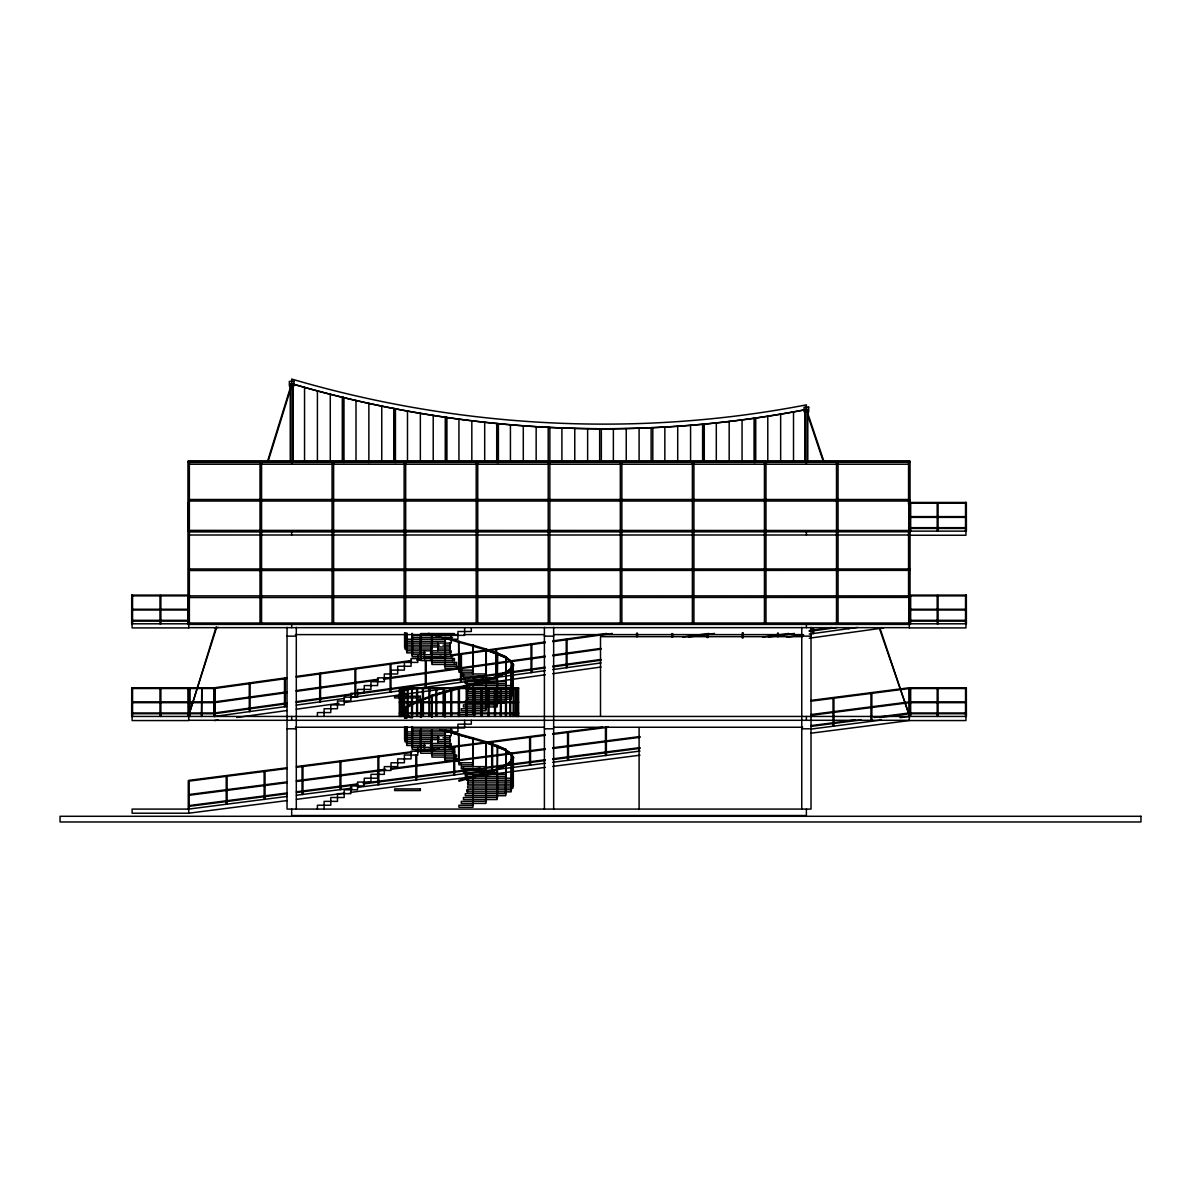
<?xml version="1.0" encoding="UTF-8"?>
<svg xmlns="http://www.w3.org/2000/svg" width="1201" height="1201" viewBox="0 0 1201 1201"><rect width="100%" height="100%" fill="white"/><g stroke="black" fill="none" stroke-linecap="round" stroke-linejoin="round"><path stroke-width="1.5" d="M406.313 707.869L421.161 700.153L432.3 696.295L432.105 695.424L411.718 703.14L406.283 706.999L404.482 711.728L406.283 715.586L406.313 714.715M513.428 665.399L513.458 664.543L512.572 665.399L513.458 665.399L511.581 661.541L505.381 656.812L510.695 661.541L512.542 665.399L510.725 669.272L505.381 673.13L510.695 668.402L512.542 664.543L510.725 660.67L513.458 664.543L511.626 669.272L505.381 673.13M506.221 656.812L505.291 657.683L505.471 656.812L496.884 652.954L485.789 649.095L485.699 649.966L497.349 653.824L497.544 652.954L485.789 649.095L485.609 649.966L506.041 657.683L511.521 661.541L505.381 656.812M512.542 665.399L512.572 664.543M513.428 758.056L513.458 757.185L512.572 758.056L513.458 758.056L511.581 754.198L505.381 749.469L510.695 754.198L512.542 758.056L510.725 761.914L505.381 765.773L510.695 761.044L512.542 757.185L510.725 753.327L513.458 757.185L511.626 761.914L505.381 765.773M486.15 742.608L497.349 746.467L497.544 745.611L485.789 741.738L485.609 742.608L506.041 750.34L511.521 754.198L505.381 749.469M512.542 758.056L512.572 757.185M406.283 715.586L406.373 714.715M510.695 661.541L510.785 660.67M511.521 661.541L511.626 660.67M506.041 750.34L506.191 749.469L496.884 745.611L496.734 746.467L505.321 750.34L506.221 749.469M510.695 754.198L510.785 753.327M511.521 754.198L511.626 753.327M505.321 657.683L496.734 653.824L496.884 652.954L506.191 656.812L506.041 657.683M497.454 653.824L497.604 652.954M497.454 746.467L497.604 745.611M505.321 750.34L505.471 749.469L496.884 745.611L496.794 746.467M428.367 633.422L431.564 634.518L432.3 633.648L432.105 634.518L428.907 633.422M486.15 649.966L486.345 649.095M496.794 653.824L496.989 652.954M431.654 634.518L431.865 633.648M444.685 638.377L445.241 637.521M444.685 731.034L445.241 730.163M472.879 645.237L472.654 646.108L486.045 649.966L486.255 649.095L473.224 645.237L472.654 646.108L472.999 645.237L445.136 637.521L444.91 638.377L472.879 646.108L473.119 645.237M472.879 737.879L486.255 741.738L486.045 742.608L472.654 738.75L473.224 737.879L472.654 738.75L451.786 732.955M472.759 738.75L472.999 737.879L445.136 730.163L444.91 731.034L472.879 738.75L473.119 737.879M216.105 627.102L188.437 716.351L216.69 627.282M267.583 461.109L291.378 384.365M268.168 461.289L291.408 386.332M404.452 710.857L406.283 706.999L412.513 703.14L406.373 707.869L406.283 706.999M405.953 709.581L407.124 706.999M406.569 714.31L405.337 711.728L406.599 709.16M511.626 669.272L510.695 668.402L511.626 669.272L513.428 664.543M511.626 761.914L510.695 761.044L511.626 761.914L513.428 757.185M432.3 696.295L431.564 695.424L497.544 676.989L497.349 676.118L485.609 679.976L485.789 680.847L496.989 676.989L496.734 676.118L506.041 672.26L511.521 668.402M472.879 777.362L486.255 773.489L486.045 772.633L472.999 776.492L473.224 777.362L472.654 776.492L497.544 769.631L497.349 768.76L485.609 772.633L485.789 773.489L496.989 769.631L496.734 768.76L506.041 764.902L511.521 761.044M413.865 702.495L419.584 699.928M472.879 684.705L486.255 680.847L486.045 679.976L472.999 683.834L473.224 684.705L472.654 683.834L473.119 684.705L431.865 696.295L411.868 704.011L411.718 703.14L412.574 704.011M505.321 672.26L496.734 676.118L496.989 676.989L506.191 673.13L505.291 672.26L505.471 673.13L496.884 676.989M505.321 764.902L496.734 768.76L496.989 769.631L506.191 765.773L505.291 764.902L505.471 765.773L496.884 769.631M445.031 691.566L445.241 692.422L445.031 691.566L432 695.424L432.21 696.295M444.91 691.566L472.879 683.834M472.879 776.492L458.782 780.35L459.007 781.22L473.119 777.362L472.759 776.492M806.381 409.496C635.99 442.493 458.046 432.6 291.678 383.674L291.678 379.036C458.046 427.976 635.99 437.855 806.381 404.857L806.381 409.496C635.99 442.478 458.046 432.585 291.678 383.674M214.469 627.913L218.177 627.402M286.904 677.709L214.424 687.753L131.72 687.753L131.66 716.442L966.4 716.442L966.34 687.753L908.947 687.753L908.947 688.518L966.34 688.518M296.197 676.433L411.433 660.475M417.017 659.694L420.74 659.184M424.448 658.673L441.172 656.346M450.465 655.07L545.269 641.935M552.7 640.914L606.595 633.452M286.994 678.475L214.514 688.518L131.72 688.518M296.287 677.199L411.538 661.241M417.107 660.46L420.83 659.95M430.123 658.658L446.847 656.346M452.417 655.581L545.359 642.7M552.79 641.679L612.27 633.437M286.904 691.866L214.424 701.909L131.72 701.894M296.197 690.575L377.985 679.256M383.554 678.49L545.269 656.091M552.7 655.07L601.025 648.375M682.814 637.055L708.83 633.452M286.994 692.632L214.514 702.675L131.72 702.675M296.287 691.341L378.075 680.021M383.644 679.256L545.359 656.857M552.79 655.836L601.116 649.14M688.473 637.04L714.505 633.437M286.904 702.93L214.424 712.974L131.72 712.974M296.197 701.654L463.481 678.49M467.204 677.965L545.269 667.155M552.7 666.135L601.025 659.439M762.725 637.055L788.757 633.452M809.204 630.615L831.497 627.523M286.994 703.696L214.514 713.739L131.72 713.739M296.287 702.42L352.058 694.688M357.628 693.923L463.571 679.256M472.864 677.965L545.359 667.921M552.79 666.9L601.116 660.205M768.4 637.04L794.416 633.437M809.294 631.381L837.172 627.523M214.469 716.442L286.949 706.398M296.242 705.122L344.567 698.427M350.152 697.661L398.477 690.965M402.185 690.455L483.973 679.12M493.266 677.844L545.314 670.638M552.745 669.603L601.07 662.907M786.94 637.176L803.664 634.864M809.249 634.083L857.574 627.402M214.469 720.555L218.177 720.045M236.762 717.477L286.949 710.527M296.242 709.236L338.997 703.321M344.567 702.54L398.477 695.079M402.185 694.568L545.314 674.752M552.745 673.716L601.07 667.035M809.249 638.211L883.591 627.913M287.114 767.739L188.677 780.395L188.782 781.16L287.204 768.505M296.392 766.553L411.553 751.751M415.261 751.271L433.831 748.884M443.124 747.683L545.269 734.547M552.7 733.601L602.842 727.145M810.84 700.408L909.277 687.753L909.382 688.518L810.945 701.174M296.497 767.319L411.643 752.517M417.212 751.796L439.506 748.929M448.784 747.728L545.359 735.312M552.79 734.366L608.502 727.205M287.114 781.896L188.677 794.552L188.782 795.317L287.204 782.662M296.392 780.71L385.551 769.24M391.121 768.52L450.54 760.879M457.971 759.933L545.269 748.703M552.7 747.758L639.983 736.528M810.84 714.565L909.277 701.909L909.382 702.675L810.945 715.331M296.497 781.476L385.641 770.006M391.211 769.286L545.359 749.469M552.79 748.523L640.088 737.294M287.114 792.96L188.677 805.616L188.782 806.381L287.204 793.726M296.392 791.774L357.688 783.893M363.257 783.172L480.265 768.13M485.835 767.409L545.269 759.768M552.7 758.822L639.983 747.592M810.84 725.629L855.427 719.894M873.998 717.507L909.277 712.974L909.382 713.739L879.657 717.552M296.497 792.54L357.778 784.658M363.363 783.938L545.359 760.533M552.79 759.587L640.088 748.358M810.945 726.395L861.087 719.939M287.159 796.428L188.722 809.084L188.722 813.212L132.11 813.212L132.11 809.084L189.173 809.084L189.173 780.785L188.272 780.785L188.272 809.084M296.452 795.242L352.163 788.081M357.733 787.361L545.314 763.251M552.745 762.29L640.028 751.06M810.9 729.097L881.474 720.03M900.044 717.643L909.322 716.442L909.322 720.555L810.9 733.21M188.722 813.212L287.159 800.557M296.452 799.356L344.732 793.155M350.302 792.435L545.314 767.364M552.745 766.403L640.028 755.189M910.103 461.664L187.957 461.664L187.957 623.799M909.968 462.295L188.722 462.43L188.722 460.884L909.322 460.884L909.322 627.913L965.949 627.913L965.949 623.799M188.722 464.232L909.322 464.232M909.322 499.496L188.722 499.496L188.722 501.027L909.322 501.027M909.968 499.616L908.692 499.616L908.692 500.907L909.968 500.907M965.499 502.829L966.4 502.829M966.34 503.219L908.947 503.219L908.947 502.453L966.34 502.453L966.4 531.142L188.272 531.142L188.272 502.829L189.173 502.829L189.173 531.142M966.34 516.61L908.947 516.61L908.947 517.376L966.34 517.376M966.34 527.674L908.947 527.674L908.947 528.44L966.34 528.44M909.968 530.497L188.722 530.377L188.722 531.923L909.968 531.788M188.722 535L909.322 535M909.322 535.256L965.949 535.256L965.949 531.142M909.322 568.974L188.722 568.974L188.722 570.52L909.968 570.385M909.968 569.109L908.692 569.109L908.692 570.385M188.722 595.095L131.72 595.095L131.66 623.799L966.4 623.799L966.34 595.095L908.947 595.095L908.947 595.876M131.66 595.486L132.56 595.486L132.56 623.799M965.499 595.486L966.4 595.486M131.72 595.876L966.34 595.876M908.692 596.131L909.968 596.131M909.968 597.407L188.722 597.543L188.722 595.996M131.72 609.252L188.722 609.252M966.34 609.252L908.947 609.252L908.947 610.018L966.34 610.018M131.72 610.018L188.722 610.018M131.72 620.317L188.722 620.317M966.34 620.317L908.947 620.317L908.947 621.097L966.34 621.097M131.72 621.097L188.722 621.097M909.322 623.019L188.722 623.019L188.722 627.913L132.11 627.913L132.11 623.799M188.092 623.154L189.368 623.154M908.692 623.154L909.968 623.154M188.722 627.658L909.322 627.658M847.951 628.663L848.792 628.663M420.74 633.573L454.443 633.573M295.416 634.608L458.257 634.608M463.871 634.608L544.353 634.608M553.706 634.608L802.643 634.608M287.039 636.14L296.302 636.14M544.398 636.14L553.661 636.14M801.758 636.14L811.02 636.14M802.643 636.665L600.5 636.665L600.5 716.442M452.582 637.431L412.153 637.431L412.153 635.374L464.622 635.374L464.622 627.658M445.286 637.941L444.64 666.255L458.947 666.255L458.947 668.311L444.97 668.311L444.97 666.255M445.586 641.289L406.749 641.289L406.749 639.232L457.926 639.232L457.926 631.516L471.302 631.516L471.302 627.658M439.371 645.147L404.902 645.147L404.902 643.09L451.231 643.09L451.231 635.374M443.004 645.147L450.255 645.147L450.255 643.09M432.12 649.02L404.902 649.02L404.902 646.949M437.569 649.02L450.255 649.02L450.255 646.949L404.587 646.949L404.587 632.807M425.154 652.879L406.749 652.879L406.749 650.822M430.318 652.879L451.156 652.879L451.156 650.822L406.433 650.822L406.433 633.122M419.014 656.737L412.153 656.737L412.153 654.68M422.617 656.737L452.582 656.737L452.582 654.68L411.823 654.68L411.823 633.437M485.609 679.976L486.345 680.847M466.754 687.618L511.161 687.618L511.161 685.561L466.754 685.561L466.649 688.518M131.66 688.128L132.56 688.128L132.56 716.442M399.317 688.128L400.714 688.128M401.329 688.128L402.23 688.128M403.821 688.128L404.722 688.128M408.145 688.128L407.244 688.128L407.079 718.048M411.538 688.128L412.438 688.128M500.352 688.128L501.252 688.128M505.471 688.128L506.372 688.128L506.372 716.442M513.187 688.128L514.088 688.128L514.088 716.442M515.679 688.128L516.58 688.128M517.196 688.128L518.592 688.128L518.592 716.442M965.499 688.128L966.4 688.128M399.378 688.518L518.532 688.518L518.532 687.753L399.378 687.753L399.317 716.442M513.322 693.277L467.654 693.277L467.654 695.334L512.992 695.334L512.992 693.277M432.105 695.424L431.865 696.295M420.305 699.282L420.56 700.153M399.378 701.894L518.532 701.894L518.532 702.675L399.378 702.675M966.34 701.894L908.947 701.894L908.947 702.675L966.34 702.675M412.468 703.576L411.823 717.733M407.079 707.434L406.433 718.048M404.452 711.728L405.368 711.728M399.378 712.974L458.977 712.974M966.34 712.974L908.947 712.974L908.947 713.739L966.34 713.739M399.378 713.739L458.977 713.739M188.722 720.3L909.322 720.3M909.322 720.555L965.949 720.555L965.949 716.442M295.416 727.251L544.353 727.251M553.706 727.251L802.643 727.251M287.039 728.797L296.302 728.797M544.398 728.797L553.661 728.797M801.758 728.797L811.02 728.797M452.582 730.088L412.153 730.088L412.153 728.016L464.622 728.016L464.622 720.3M445.286 730.598L444.64 758.912L458.947 758.912L458.947 760.969L444.97 760.969L444.97 758.912M445.586 733.946L406.749 733.946L406.749 731.889L457.926 731.889L457.926 724.158L471.302 724.158L471.302 720.3M439.371 737.804L404.902 737.804L404.902 735.748L451.231 735.748L451.231 728.016M443.004 737.804L450.255 737.804L450.255 735.748M432.12 741.663L404.902 741.663L404.902 739.606M437.569 741.663L450.255 741.663L450.255 739.606L404.587 739.606L404.587 727.221M425.154 745.521L406.749 745.521L406.749 743.464M430.318 745.521L451.156 745.521L451.156 743.464L406.433 743.464L406.433 726.89M419.014 749.379L412.153 749.379L412.153 747.322M422.617 749.379L452.582 749.379L452.582 747.322L411.823 747.322L411.823 726.575M440.362 636.065L432.21 633.648L432 634.518L436.879 635.975M435.122 634.623L440.016 636.065M439.791 636.935L445.031 638.377M439.791 729.577L445.031 731.034M407.214 714.715L411.267 717.613M407.724 715.691L410.427 717.613M407.124 715.586L409.826 717.522M807.868 413.624L823.931 461.424M879.868 627.838L909.622 716.336L879.282 628.033M807.883 415.591L823.346 461.619M458.782 687.693L459.127 688.563M444.79 691.566L445.136 692.422M486.15 772.633L486.345 773.489M420.92 699.282L421.101 700.153M497.454 676.118L497.604 676.989M497.454 768.76L497.604 769.631M510.695 668.402L510.785 669.272M506.131 672.26L506.221 673.13M510.695 761.044L510.785 761.914M506.131 764.902L506.221 765.773M411.688 703.14L411.778 704.011M965.949 502.453L965.949 503.219M965.949 516.61L965.949 517.376M965.949 527.674L965.949 528.44M965.949 595.095L965.949 595.876M965.949 609.252L965.949 610.018M965.949 620.317L965.949 621.097M965.949 687.753L965.949 688.518M965.949 701.894L965.949 702.675M965.949 712.974L965.949 713.739M965.559 502.453L965.499 531.142M965.559 595.095L965.499 623.799M965.559 687.753L965.499 716.442M938.086 531.142L938.086 502.829L937.185 502.829L937.185 531.142M938.086 623.799L938.086 595.486L937.185 595.486L937.185 623.799M938.086 716.442L938.086 688.128L937.185 688.128L937.185 716.442M910.673 531.142L910.673 502.829L908.872 502.829L908.692 531.788M910.673 623.799L910.673 595.486L908.872 595.486L908.692 624.43M910.673 716.442L910.673 688.128L908.872 688.128L908.872 716.442M909.712 502.453L909.773 531.142M909.712 595.095L909.773 623.799M909.712 687.753L909.773 716.442M909.322 687.753L909.322 688.518M909.322 701.894L909.322 702.675M909.322 712.974L909.322 713.739M908.692 462.295L908.692 461.019L909.968 461.019L909.968 624.43L188.092 624.43L188.272 595.486L189.173 595.486L189.173 623.799M908.557 461.664L908.557 504.525M908.557 530.617L908.557 595.846M838.043 461.664L838.043 623.799M836.497 461.664L836.497 623.799M813.572 628.243L813.572 633.543L812.747 633.543L812.747 628.243M811.02 627.327L811.02 809.084L287.039 809.084L287.039 627.327M807.808 461.89L807.808 409.496L804.97 409.496L804.97 461.89M807.222 409.496L807.222 461.89M806.381 461.664L806.381 464.232M806.381 531.142L806.381 535M806.381 623.799L806.381 627.658M806.381 716.442L806.381 720.3M806.381 809.084L806.381 815.524L291.678 815.524L291.678 809.084M805.556 409.496L805.556 461.89M801.758 627.327L801.758 809.084M793.516 411.853L793.516 462.175M780.65 414.075L780.65 462.385M778.353 633.107L778.353 636.65M777.527 633.107L777.527 636.65M767.784 416.131L767.784 462.505M765.983 461.664L765.983 623.799M764.437 461.664L764.437 623.799M755.744 462.46L755.744 417.903L754.078 418.143L754.078 462.61M754.919 418.023L754.919 462.535M743.149 632.687L743.149 637.986M742.308 632.687L742.308 637.986M742.053 419.78L742.053 462.46M729.172 421.371L729.172 462.31M716.306 422.812L716.306 462.04M707.929 634.023L707.929 637.566M707.089 634.023L707.089 637.566M704.281 460.959L704.281 424.013L702.6 424.163L702.6 461.064M703.441 424.088L703.441 461.004M693.923 461.664L693.923 623.799M692.376 461.664L692.376 623.799M690.575 425.229L690.575 462.385M677.709 426.205L677.709 461.8M672.71 633.588L672.71 637.13M671.869 633.588L671.869 637.13M664.844 427.016L664.844 462.355M652.804 460.914L652.804 427.646L651.137 427.721L651.137 460.974M639.097 428.202L639.097 461.89M639.097 727.566L639.097 809.084M637.491 633.152L637.491 636.695M636.65 633.152L636.65 636.695M626.231 428.562L626.231 462.13M621.863 461.664L621.863 623.799M620.317 461.664L620.317 623.799M613.366 428.757L613.366 462.265M606.37 727.145L606.37 755.459L605.469 755.459L605.469 727.145M601.341 462.31L601.341 428.817L599.659 428.802L599.659 462.295M587.634 428.712L587.634 462.235M574.769 428.442L574.769 462.055M561.903 428.036L561.903 461.785M553.661 627.327L553.661 809.084M549.803 623.799L549.863 427.511L548.196 427.421L548.256 623.799M544.398 627.327L544.398 809.084M536.156 426.745L536.156 462.16M523.291 425.86L523.291 460.959M518.021 687.753L518.096 716.442M517.766 687.753L517.691 716.442M517.256 687.753L517.196 716.442M516.505 687.753L516.58 716.442M515.754 687.753L515.679 716.442M514.013 687.753L513.983 688.518M513.983 701.894L513.983 702.675M513.983 712.974L513.983 713.739M513.187 716.442L513.322 664.964L512.677 693.277M512.992 785.934L512.992 787.991L467.654 787.991L467.654 785.934L513.322 785.934L513.322 757.621L512.677 785.934M511.161 693.277L511.161 695.334M511.161 697.135L511.161 699.192L466.754 699.192L466.754 697.135L511.476 697.135L511.476 661.105L510.83 697.135M511.161 785.934L511.161 787.991M511.161 789.793L511.161 791.849L466.754 791.849L466.754 789.793L511.476 789.793L511.476 753.763L510.83 789.793M510.665 716.442L510.665 688.128L509.764 688.128L509.764 716.442M510.425 424.839L510.425 462.13M510.53 687.753L510.56 688.518M510.56 701.894L510.53 702.675M510.53 712.974L510.56 713.739M509.87 687.753L509.9 688.518M509.9 701.894L509.87 702.675M509.87 712.974L509.9 713.739M506.206 687.753L506.237 688.518M506.206 701.894L506.237 702.675M506.206 712.974L506.206 713.739M505.591 687.753L505.621 688.518M505.756 697.135L505.756 699.192M505.756 700.994L505.756 703.065L465.327 703.065L465.327 700.994L506.086 700.994L506.086 657.247L505.471 716.442M505.591 712.974L505.621 713.739M505.756 789.793L505.756 791.849M505.756 793.651L505.756 795.708L465.327 795.708L465.327 793.651L506.086 793.651L506.086 749.904L505.441 793.651M501.252 716.442L501.102 687.753L501.057 688.518M501.057 701.894L501.057 702.675M501.057 712.974L501.057 713.739M500.517 687.753L500.352 716.442M498.4 462.625L498.4 423.728L496.719 423.563L496.719 462.52M497.559 423.653L497.559 462.565M497.169 681.703L497.169 683.759M497.169 700.994L497.169 703.065M497.169 704.867L497.169 706.924L463.451 706.924L463.451 704.867L497.484 704.867L497.484 653.389L496.854 704.867M497.169 774.345L497.169 776.401M497.169 793.651L497.169 795.708M497.169 797.509L497.169 799.566L463.451 799.566L463.451 797.509L497.484 797.509L497.484 746.031L496.854 797.509M496.613 677.439L496.613 649.125L495.788 649.125L495.788 677.439M495.443 716.442L495.443 688.128L494.542 688.128L494.542 716.442M495.202 687.753L495.247 688.518M495.202 701.894L495.247 702.675M495.247 712.974L495.202 713.739M494.767 687.753L494.737 688.518M494.737 701.894L494.767 702.675M494.767 712.974L494.737 713.739M489.002 716.442L489.002 688.128L488.101 688.128L488.101 716.442M488.762 687.753L488.717 688.518M488.762 701.894L488.717 702.675M488.762 712.974L488.717 713.739M488.372 687.753L488.342 688.518M488.342 701.894L488.372 702.675M488.342 712.974L488.372 713.739M486.3 677.844L486.3 649.531L485.654 677.844M486.3 770.487L486.3 742.173L485.654 770.487M485.97 704.867L485.97 706.924M485.97 708.725L485.97 710.782L461.289 710.782L461.289 708.725L486.3 708.725L486.3 680.412L485.654 708.725M485.97 797.509L485.97 799.566M485.97 801.367L485.97 803.424L461.289 803.424L461.289 801.367L486.3 801.367L486.3 773.054L485.654 801.367M484.694 422.302L484.694 461.709M482.051 716.442L482.051 688.128L481.151 688.128L481.151 716.442M481.736 687.753L481.781 688.518M481.781 701.894L481.736 702.675M481.736 712.974L481.781 713.739M481.481 687.753L481.436 688.518M481.436 701.894L481.481 702.675M481.436 712.974L481.481 713.739M477.743 461.664L477.743 623.799M476.196 461.664L476.196 623.799M474.725 716.442L474.725 688.128L473.825 688.128L473.825 716.442M474.395 687.753L474.35 688.518M474.35 701.894L474.395 702.675M474.35 712.974L474.395 713.739M474.155 687.753L474.2 688.518M474.155 701.894L474.2 702.675M473.269 673.971L473.269 645.673L472.624 673.971M473.269 766.628L473.269 738.315L472.624 766.628M472.939 708.725L472.939 710.782M472.939 712.583L472.939 714.64L458.947 714.64L458.947 712.583L473.269 712.583L473.269 684.27L472.624 712.583M472.939 801.367L472.939 803.424M472.939 805.225L472.939 807.282L458.947 807.282L458.947 805.225L473.269 805.225L473.269 776.927L472.624 805.225M471.828 420.815L471.828 461.95M467.955 689.419L467.955 691.476M467.955 782.061L467.955 784.133M467.654 685.561L467.654 687.618M467.654 697.135L467.654 699.192M467.654 778.203L467.654 780.26M467.654 789.793L467.654 791.849M467.129 716.442L467.129 688.128L466.228 688.128L466.228 716.442M466.754 681.703L466.754 683.759M466.754 700.994L466.754 703.065M466.754 774.345L466.754 776.401M465.327 677.844L465.327 679.901M465.327 770.487L465.327 772.543M463.451 673.971L463.451 676.043M463.451 766.628L463.451 768.685M461.289 670.113L461.289 672.17M461.289 762.77L461.289 764.827M459.398 716.442L459.398 688.128L458.497 688.128L458.497 716.442M459.277 670.113L458.632 641.814L458.632 670.113L472.939 670.113L472.939 672.17L458.947 672.17L458.947 670.113M459.277 688.128L459.277 716.442M459.277 762.77L458.632 734.457L458.632 762.77L472.939 762.77L472.939 764.827L458.947 764.827L458.947 762.77M458.947 419.164L458.947 462.085M458.932 687.753L458.932 688.518M458.977 701.894L458.977 702.675M458.632 688.128L458.632 716.442M456.62 666.255L456.62 668.311M456.62 758.912L456.62 760.969M454.443 662.397L454.443 664.453M454.443 755.039L454.443 757.11M452.582 658.538L452.582 660.595M452.582 751.18L452.582 753.237M451.681 716.442L451.681 688.128L450.78 688.128L450.78 716.442M451.306 687.753L451.306 688.518M451.306 701.894L451.306 702.675M451.306 712.974L451.306 713.739L451.156 712.974M451.156 654.68L451.156 656.737M451.156 687.753L451.201 688.518M451.156 701.894L451.201 702.675M451.156 747.322L451.156 749.379M450.255 650.822L450.255 652.879M450.255 743.464L450.255 745.521M449.94 643.09L449.94 645.147M449.94 646.949L449.94 649.02M449.94 735.748L449.94 737.804M449.94 739.606L449.94 741.663M446.922 462.205L446.922 417.483L445.256 417.242L445.256 462.055M446.081 417.363L446.081 462.13M445.286 645.027L445.286 666.255M445.286 716.757L445.286 691.986L444.64 716.757M445.286 737.669L445.286 758.912M444.97 662.397L444.97 664.453M444.97 755.039L444.97 757.11M444.085 716.442L444.085 688.128L443.184 688.128L443.184 716.442M443.754 687.753L443.559 688.518M443.754 701.894L443.709 702.675M443.559 712.974L443.754 713.739M443.514 687.753L443.514 688.518M443.514 701.894L443.514 702.675M443.514 712.974L443.514 713.739M437.855 643.09L437.855 650.822M437.855 735.748L437.855 743.464M436.759 716.442L436.759 688.128L435.858 688.128L435.858 716.442M436.428 687.753L436.473 688.518M436.473 701.894L436.428 702.675M436.473 712.974L436.473 713.739M436.173 687.753L436.128 688.518M436.128 701.894L436.173 702.675M436.128 712.974L436.173 713.739M433.216 415.396L433.216 462.07M432.255 648.24L431.609 634.083L431.609 662.397L456.62 662.397L456.62 664.453L431.925 664.453L431.925 662.397M432.255 653.554L432.255 662.397M432.255 717.087L432.255 695.859L431.609 717.087M432.255 730.268L432.255 740.897M432.255 744.425L432.255 755.039M431.925 755.039L431.925 757.11L456.62 757.11L456.62 755.039L431.609 755.039L431.609 730.268M431.159 646.949L431.159 654.68M431.159 739.606L431.159 747.322M429.808 716.442L429.808 688.128L428.907 688.128L428.907 716.442M429.523 687.753L429.523 688.518M429.568 701.894L429.523 702.675M429.523 712.974L429.568 713.739M429.192 687.753L429.147 688.518M429.192 701.894L429.147 702.675M429.192 712.974L429.147 713.739M426.19 660.64L426.19 687.182L425.349 687.182L425.349 660.64M424.463 650.822L424.463 658.538M424.463 743.464L424.463 751.18M423.368 716.442L423.368 688.128L422.467 688.128L422.467 716.442M423.172 687.753L423.127 688.518M423.127 701.894L423.127 702.675M423.127 712.974L423.172 713.739M422.662 687.753L422.662 688.518M422.662 701.894L422.707 702.675M422.707 712.974L422.662 713.739M421.056 633.768L421.056 658.538M421.056 717.402L421.056 699.718L420.41 717.402M421.056 729.953L421.056 751.18M420.74 635.374L420.74 637.431M420.74 658.538L420.74 660.595L454.443 660.595L454.443 658.538L411.087 658.538L411.087 666.255L397.696 666.255L397.696 673.971L384.32 673.971L384.32 681.703L370.944 681.703L370.944 689.419L357.553 689.419L357.553 697.135L344.177 697.135L344.177 704.867L330.785 704.867L330.785 712.583L317.409 712.583L317.409 716.442M420.74 728.016L420.74 730.088M420.74 751.18L420.74 753.237L454.443 753.237L454.443 751.18L411.087 751.18L411.087 758.912L397.696 758.912L397.696 766.628L384.32 766.628L384.32 774.345L370.944 774.345L370.944 782.061L357.553 782.061L357.553 789.793L344.177 789.793L344.177 797.509L330.785 797.509L330.785 805.225L317.409 805.225L317.409 809.084M420.35 413.294L420.35 461.935M420.41 633.768L420.41 658.538M420.41 729.953L420.41 751.18M417.783 654.68L417.783 662.397L404.392 662.397L404.392 670.113L391.016 670.113L391.016 677.844L377.624 677.844L377.624 685.561L364.248 685.561L364.248 693.277L350.857 693.277L350.857 700.994L337.481 700.994L337.481 708.725L324.105 708.725L324.105 716.442M417.783 747.322L417.783 755.039L404.392 755.039L404.392 762.77L391.016 762.77L391.016 770.487L377.624 770.487L377.624 778.203L364.248 778.203L364.248 785.934L350.857 785.934L350.857 793.651L337.481 793.651L337.481 801.367L324.105 801.367L324.105 809.084M417.543 716.442L417.543 688.128L416.642 688.128L416.642 716.442M417.393 687.753L417.347 688.518M417.393 701.894L417.347 702.675M417.347 712.974L417.347 713.739M416.807 687.753L416.837 688.518M416.807 701.894L416.837 702.675M416.837 712.974L416.837 713.739M416.732 755.069L416.732 779.839L415.831 779.839L415.831 755.069M412.468 633.437L412.468 654.68M412.288 687.753L412.468 717.733M412.468 726.575L412.468 747.322M412.153 639.232L412.153 641.289M412.153 731.889L412.153 733.946M411.703 687.753L411.538 716.442M408.04 687.753L408.145 716.442M407.484 411.027L407.484 460.914M407.349 687.753L407.364 688.518M407.364 701.894L407.364 702.675M407.364 712.974L407.349 713.739M407.079 633.122L407.079 650.822M407.079 726.89L407.079 743.464M406.749 643.09L406.749 645.147M406.749 646.949L406.749 649.02M406.749 735.748L406.749 737.804M405.683 461.664L405.683 623.799M405.232 632.807L405.232 646.949M405.232 711.292L405.232 718.378M405.232 727.221L405.232 739.606M404.632 687.753L404.587 718.378M404.136 461.664L404.136 623.799M403.926 687.753L403.821 716.442M402.155 687.753L402.23 716.442M401.404 687.753L401.329 716.442M400.654 687.753L400.714 716.442M400.143 687.753L400.218 716.442M399.888 687.753L399.813 716.442M395.444 462.535L395.444 408.76L393.778 408.445L393.778 462.355M394.619 408.61L394.619 462.445M381.753 406.028L381.753 462.055M368.872 403.296L368.872 462.595M356.006 400.413L356.006 462.04M355.751 696.94L355.751 668.627L354.911 668.627L354.911 696.94M343.981 462.505L343.981 397.576L342.3 397.171L342.3 462.295M343.141 397.381L343.141 462.4M333.623 461.664L333.623 623.799M332.076 461.664L332.076 623.799M330.275 394.183L330.275 461.724M317.409 390.835L317.409 461.92M304.544 387.338L304.544 462.04M296.302 627.327L296.302 809.084M293.089 462.07L293.089 383.674L290.252 383.674L290.252 462.07M292.504 383.674L292.504 462.07M291.678 461.664L291.678 464.232M291.678 531.142L291.678 535M291.678 623.799L291.678 627.658M291.678 716.442L291.678 720.3M290.837 383.674L290.837 462.07M261.563 461.664L261.563 623.799M260.782 461.664L260.782 623.799M260.016 461.664L260.016 623.799M214.889 716.442L214.889 688.128L214.048 688.128L214.048 716.442M214.664 688.128L214.664 716.442M214.258 688.128L214.258 716.442M201.798 716.442L201.798 688.128L201.393 716.442M190.073 716.442L190.073 688.128L188.272 688.128L188.272 716.442M189.368 624.43L189.368 461.019L188.092 461.019L188.092 462.295M189.112 687.753L189.173 716.442M188.932 688.128L188.932 716.442M188.722 687.753L188.722 688.518M188.722 701.894L188.722 702.675M188.722 712.974L188.722 713.739M188.722 716.442L188.722 720.555L132.11 720.555L132.11 716.442M188.347 687.753L188.527 716.442M160.874 623.799L160.874 595.486L159.973 595.486L159.973 623.799M160.874 716.442L160.874 688.128L159.973 688.128L159.973 716.442M132.5 595.095L132.5 595.876M132.5 609.252L132.5 610.018M132.5 620.317L132.5 621.097M132.5 687.753L132.5 688.518M132.5 701.894L132.5 702.675M132.5 712.974L132.5 713.739M132.11 595.095L132.11 595.876M132.11 609.252L132.11 610.018M132.11 620.317L132.11 621.097M132.11 687.753L132.11 688.518M132.11 701.894L132.11 702.675M132.11 712.974L132.11 713.739M459.007 641.379L458.782 642.25L459.007 641.379M459.007 734.021L458.782 734.892L459.007 734.021M293.99 381.363L289.351 381.363L289.351 385.986L293.99 385.986L293.99 381.363M808.708 407.169L804.07 407.169L804.07 411.808L808.708 411.808L808.708 407.169M567.052 639.367L566.226 639.367L566.226 667.681L567.052 667.681L567.052 639.367M531.833 644.246L531.007 644.246L531.007 672.56L531.833 672.56L531.833 644.246M461.409 654.005L460.568 654.005L460.568 682.303L461.409 682.303L461.409 654.005M390.971 663.748L390.13 663.748L390.13 692.061L390.971 692.061L390.971 663.748M320.532 673.506L319.691 673.506L319.691 701.819L320.532 701.819L320.532 673.506M485.97 673.971L461.289 673.971L461.289 676.043L485.97 676.043L485.97 673.971M497.169 677.844L463.451 677.844L463.451 679.901L497.169 679.901L497.169 677.844M285.313 678.385L284.487 678.385L284.487 706.683L285.313 706.683L285.313 678.385M505.756 681.703L465.327 681.703L465.327 683.759L505.756 683.759L505.756 681.703M250.093 683.249L249.268 683.249L249.268 711.562L250.093 711.562L250.093 683.249M512.992 689.419L467.654 689.419L467.654 691.476L512.992 691.476L512.992 689.419M871.851 693.007L870.95 693.007L870.95 721.321L871.851 721.321L871.851 693.007M420.35 696.235L394.619 696.235L394.619 697.916L420.35 697.916L420.35 696.235M833.929 697.886L833.029 697.886L833.029 726.2L833.929 726.2L833.929 697.886M518.532 712.974L474.155 712.974L474.2 713.739L518.532 713.739L518.532 712.974M568.448 732.025L567.548 732.025L567.548 760.323L568.448 760.323L568.448 732.025M530.512 736.889L529.611 736.889L529.611 765.202L530.512 765.202L530.512 736.889M492.59 741.768L491.689 741.768L491.689 770.081L492.59 770.081L492.59 741.768M454.669 746.647L453.768 746.647L453.768 774.96L454.669 774.96L454.669 746.647M378.81 756.405L377.91 756.405L377.91 784.703L378.81 784.703L378.81 756.405M340.889 761.269L339.988 761.269L339.988 789.582L340.889 789.582L340.889 761.269M302.952 766.148L302.051 766.148L302.051 794.462L302.952 794.462L302.952 766.148M485.97 766.628L461.289 766.628L461.289 768.685L485.97 768.685L485.97 766.628M497.169 770.487L463.451 770.487L463.451 772.543L497.169 772.543L497.169 770.487M265.031 771.027L264.13 771.027L264.13 799.341L265.031 799.341L265.031 771.027M505.756 774.345L465.327 774.345L465.327 776.401L505.756 776.401L505.756 774.345M227.109 775.906L226.208 775.906L226.208 804.22L227.109 804.22L227.109 775.906M511.161 778.203L466.754 778.203L466.754 780.26L511.161 780.26L511.161 778.203M512.992 782.061L467.654 782.061L467.654 784.133L512.992 784.133L512.992 782.061M420.35 788.892L394.619 788.892L394.619 790.558L420.35 790.558L420.35 788.892M1140.95 816.29L60.05 816.29L60.05 821.964L1140.95 821.964L1140.95 816.29M214.514 688.518L214.424 687.753L214.469 688.518M214.514 702.675L214.424 701.909L214.469 702.675M214.514 713.739L214.424 712.974L214.469 713.739"/></g></svg>
